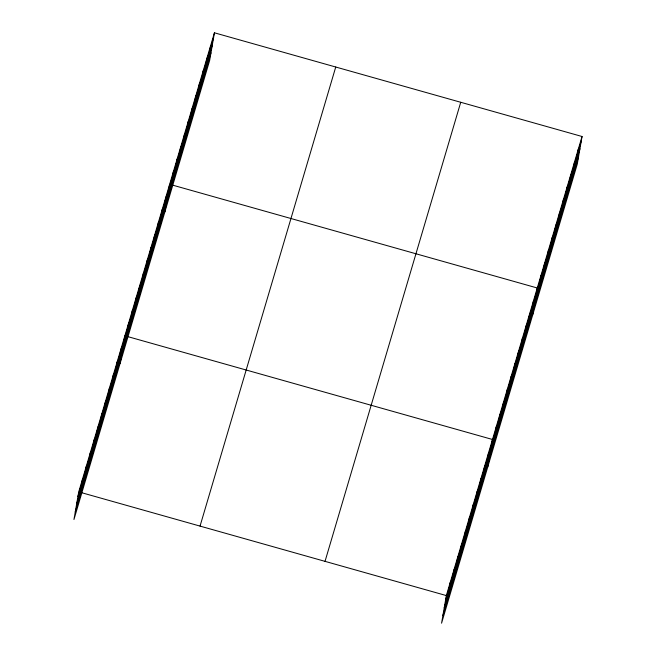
<?xml version="1.0" encoding="UTF-8"?>
<svg xmlns="http://www.w3.org/2000/svg" width="656" height="656" viewBox="0 0 656 656"><rect width="100%" height="100%" fill="white"/><g stroke="black" fill="none" stroke-linecap="round" stroke-linejoin="round"><path stroke-width="0.98" d="M81.754 483.579L82.574 478.872M85.6 470.573L86.412 465.867M89.446 457.56L90.257 452.853M93.291 444.555L94.103 439.848M97.137 431.55L97.949 426.843M100.983 418.544L101.795 413.838M104.829 405.531L105.641 400.824M108.675 392.526L109.486 387.819M112.52 379.521L113.332 374.814M116.358 366.515L117.178 361.809M120.204 353.502L121.024 348.795M120.089 363.416L124.861 335.79M127.781 327.877L128.601 323.17M131.512 315.249L132.332 310.542M135.251 302.621L136.063 297.914M138.982 290.001L139.794 285.294M142.713 277.373L143.525 272.666M146.444 264.753L147.256 260.047M150.175 252.125L150.987 247.419M153.906 239.497L154.718 234.791M157.637 226.878L158.449 222.171M161.368 214.25L162.18 209.543M165.099 201.63L165.919 196.923M164.877 211.921L169.65 184.295M172.569 176.374L173.381 171.675M176.3 163.754L177.112 159.047M180.031 151.126L180.843 146.419M183.762 138.506L184.574 133.799M187.493 125.878L188.305 121.171M191.224 113.25L192.036 108.552M194.955 100.63L195.767 95.924M198.686 88.002L199.506 83.296M202.425 75.383L203.237 70.676M206.156 62.755L206.968 58.048M209.887 50.135L210.699 45.428M214.43 32.8L209.658 60.426L73.956 519.503L78.728 491.877L214.43 32.8L582.044 136.497L577.272 164.123L441.57 623.2L446.342 595.574L582.044 136.497M449.376 587.268L450.188 582.569M453.222 574.262L454.034 569.556M457.068 561.257L457.88 556.55M460.906 548.252L461.726 543.545M464.751 535.239L465.563 530.54M468.597 522.233L469.409 517.527M472.443 509.228L473.255 504.521M476.289 496.223L477.101 491.516M480.135 483.21L480.946 478.511M483.98 470.204L484.792 465.498M487.826 457.199L488.638 452.492M487.711 467.113L492.484 439.487L127.756 336.61M495.403 431.566L496.215 426.859M499.134 418.946L499.946 414.239M502.865 406.318L503.677 401.611M506.596 393.69L507.408 388.983M510.327 381.07L511.139 376.364M514.058 368.442L514.87 363.736M517.789 355.823L518.609 351.116M521.52 343.195L522.34 338.488M525.259 330.567L526.071 325.86M528.99 317.947L529.802 313.24M532.721 305.319L533.533 300.612M532.492 315.618L537.264 287.992L172.536 185.107M540.183 280.071L540.995 275.364M543.914 267.443L544.726 262.744M547.645 254.823L548.457 250.116M551.376 242.195L552.188 237.488M555.107 229.575L555.927 224.869M558.846 216.947L559.658 212.241M562.577 204.319L563.389 199.621M566.308 191.7L567.12 186.993M570.039 179.072L570.851 174.365M573.77 166.452L574.582 161.745M577.501 153.824L578.313 149.117M77.908 496.584L213.618 37.507M76.604 504.152L212.314 45.067M75.26 511.942L210.961 52.865M200.039 526.096L335.741 67.019M325.032 561.356L460.733 102.279M445.531 600.281L581.232 141.196M444.227 607.841L579.929 148.764M442.874 615.64L578.584 156.554M81.615 492.697L446.342 595.574"/></g></svg>
